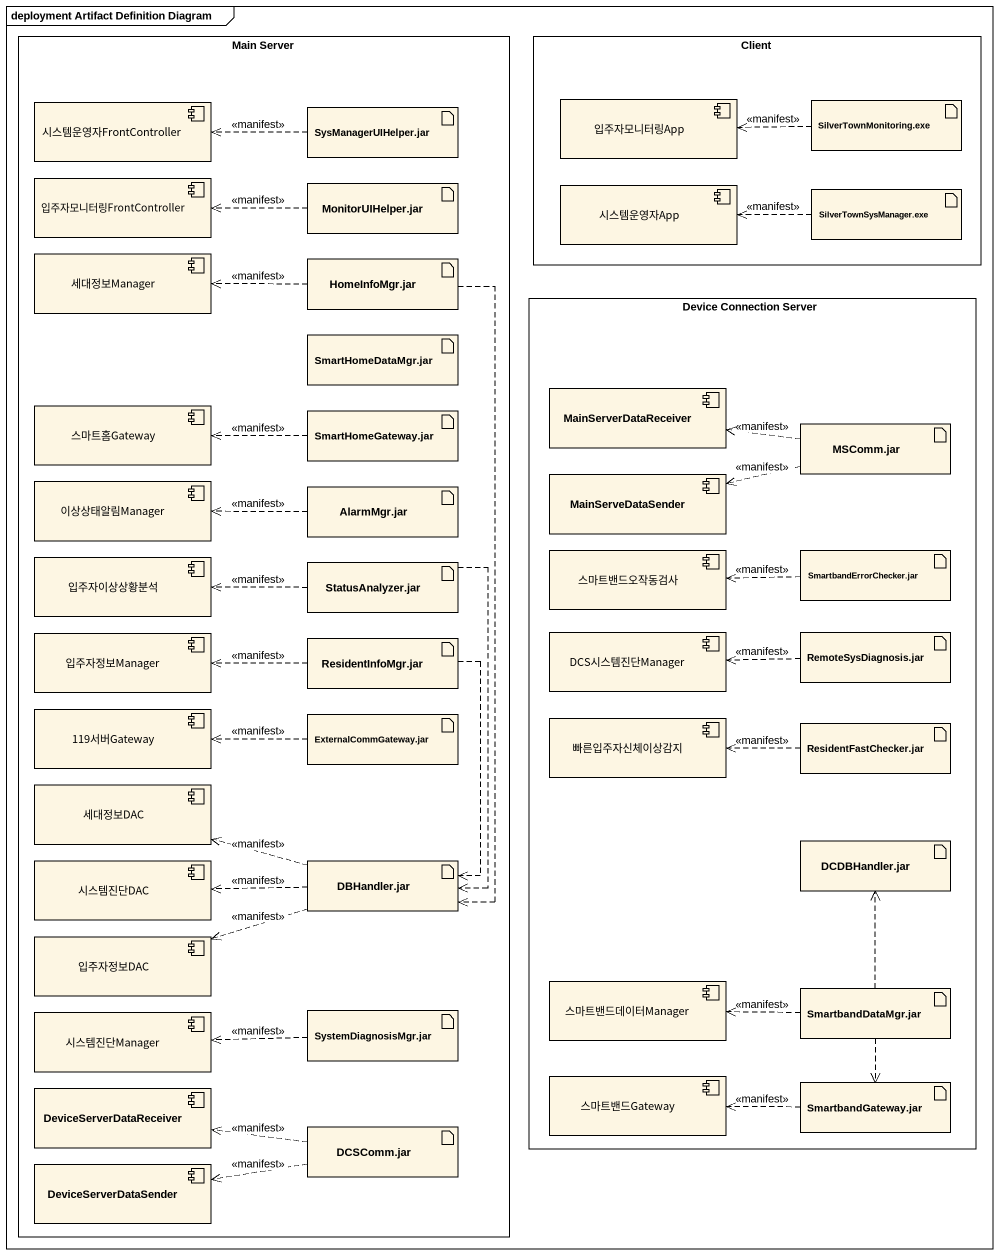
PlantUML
@startuml
mainframe deployment Artifact Definition Diagram
rectangle "Main Server" as Main_Server {
  component 시스템운영자FrontController
  artifact "SysManagerUIHelper.jar" as SysManagerUIHelper_jar
  component 입주자모니터링FrontController
  artifact "MonitorUIHelper.jar" as MonitorUIHelper_jar
  component 세대정보Manager
  artifact "HomeInfoMgr.jar" as HomeInfoMgr_jar
  artifact "SmartHomeDataMgr.jar" as SmartHomeDataMgr_jar
  component 스마트홈Gateway
  artifact "SmartHomeGateway.jar" as SmartHomeGateway_jar
  component 이상상태알림Manager
  artifact "AlarmMgr.jar" as AlarmMgr_jar
  component 입주자이상상황분석
  artifact "StatusAnalyzer.jar" as StatusAnalyzer_jar
  component 입주자정보Manager
  artifact "ResidentInfoMgr.jar" as ResidentInfoMgr_jar
  component "119서버Gateway" as c119서버Gateway
  artifact "ExternalCommGateway.jar" as ExternalCommGateway_jar
  component 세대정보DAC
  component 시스템진단DAC
  artifact "DBHandler.jar" as DBHandler_jar
  component 입주자정보DAC
  component 시스템진단Manager
  artifact "SystemDiagnosisMgr.jar" as SystemDiagnosisMgr_jar
  component DeviceServerDataReceiver
  artifact "DCSComm.jar" as DCSComm_jar
  component DeviceServerDataSender
}
rectangle Client {
  component 입주자모니터링App
  artifact "SilverTownMonitoring.exe" as SilverTownMonitoring_exe
  component 시스템운영자App
  artifact "SilverTownSysManager.exe" as SilverTownSysManager_exe
}
rectangle "Device Connection Server" as Device_Connection_Server {
  component MainServerDataReceiver
  artifact "MSComm.jar" as MSComm_jar
  component MainServeDataSender
  component 스마트밴드오작동검사
  artifact "SmartbandErrorChecker.jar" as SmartbandErrorChecker_jar
  component DCS시스템진단Manager
  artifact "RemoteSysDiagnosis.jar" as RemoteSysDiagnosis_jar
  component 빠른입주자신체이상감지
  artifact "ResidentFastChecker.jar" as ResidentFastChecker_jar
  artifact "DCDBHandler.jar" as DCDBHandler_jar
  component 스마트밴드데이터Manager
  artifact "SmartbandDataMgr.jar" as SmartbandDataMgr_jar
  component 스마트밴드Gateway
  artifact "SmartbandGateway.jar" as SmartbandGateway_jar
}
SysManagerUIHelper_jar .left.> 시스템운영자FrontController : <<manifest>>
SilverTownMonitoring_exe .left.> 입주자모니터링App : <<manifest>>
MonitorUIHelper_jar .left.> 입주자모니터링FrontController : <<manifest>>
SilverTownSysManager_exe .left.> 시스템운영자App : <<manifest>>
HomeInfoMgr_jar .left.> 세대정보Manager : <<manifest>>
HomeInfoMgr_jar ..> DBHandler_jar
SmartHomeGateway_jar .left.> 스마트홈Gateway : <<manifest>>
MSComm_jar .left.> MainServerDataReceiver : <<manifest>>
MSComm_jar .left.> MainServeDataSender : <<manifest>>
AlarmMgr_jar .left.> 이상상태알림Manager : <<manifest>>
StatusAnalyzer_jar .left.> 입주자이상상황분석 : <<manifest>>
StatusAnalyzer_jar ..> DBHandler_jar
SmartbandErrorChecker_jar .left.> 스마트밴드오작동검사 : <<manifest>>
ResidentInfoMgr_jar .left.> 입주자정보Manager : <<manifest>>
ResidentInfoMgr_jar ..> DBHandler_jar
RemoteSysDiagnosis_jar .left.> DCS시스템진단Manager : <<manifest>>
ExternalCommGateway_jar .left.> c119서버Gateway : <<manifest>>
ResidentFastChecker_jar .left.> 빠른입주자신체이상감지 : <<manifest>>
DBHandler_jar .left.> 세대정보DAC : <<manifest>>
DBHandler_jar .left.> 시스템진단DAC : <<manifest>>
DBHandler_jar .left.> 입주자정보DAC : <<manifest>>
SmartbandDataMgr_jar .up.> DCDBHandler_jar
SmartbandDataMgr_jar .left.> 스마트밴드데이터Manager : <<manifest>>
SmartbandDataMgr_jar ..> SmartbandGateway_jar
SystemDiagnosisMgr_jar .left.> 시스템진단Manager : <<manifest>>
SmartbandGateway_jar .left.> 스마트밴드Gateway : <<manifest>>
DCSComm_jar .left.> DeviceServerDataReceiver : <<manifest>>
DCSComm_jar .left.> DeviceServerDataSender : <<manifest>>
@enduml
